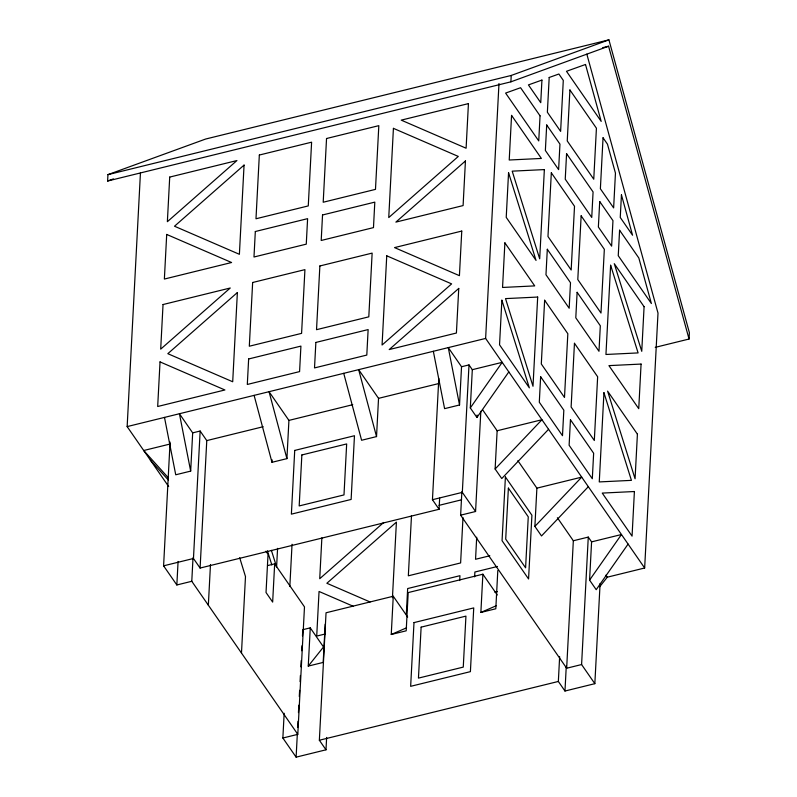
<?xml version="1.0" encoding="UTF-8"?>
<svg xmlns="http://www.w3.org/2000/svg" width="797" height="797" viewBox="0 0 797 797"><rect width="100%" height="100%" fill="white"/><g stroke="black" fill="none" stroke-linecap="round" stroke-linejoin="round"><path stroke-width="1.2" d="M689.056 339.034L608.579 46.226L510.897 81.832L107.615 181.019L107.944 174.643L205.636 139.037L608.918 39.85L689.385 332.668L689.056 339.034L655.244 347.353M168.665 486.539L127.151 426.594L140.441 172.929M284.16 713.265L282.865 738.022L297.799 734.346L191.778 581.292L176.844 584.968L163.594 565.83L170.08 442.096M176.844 584.968L178.08 561.457M190.672 471.107L192.675 432.871L179.425 413.733L190.672 471.107L175.738 474.783L164.491 417.409M191.778 581.292L193.013 557.78M439.655 498.135L439.077 509.273L200.097 568.052L193.462 558.488L200.147 431.028L192.675 432.871M200.097 568.052L206.772 440.602L200.147 431.028M208.346 605.212L210.478 564.505M241.481 653.032L245.486 576.56L239.688 557.741M286.92 458.634L269.047 391.696L288.922 420.398L286.92 458.634L271.986 462.3L272.116 459.839M267.583 565.581L274.666 563.848L272.654 602.084L266.029 592.51L268.031 554.274L265.919 551.225M277.575 548.356L276.599 566.946L271.398 550.358M289.829 586.542L292.041 544.261M326.64 737.424L325.993 749.808L296.115 757.15L297.351 733.638M297.67 727.452L297.998 721.265M298.447 712.598L298.835 705.176M299.293 696.518L299.622 690.332M300.07 681.664L300.399 675.477M300.848 666.82L301.176 660.633M301.694 650.731L301.953 645.779M302.471 635.886L302.8 629.69L310.262 627.857L323.512 646.985L308.26 666.093L323.193 662.417L325.196 624.181M297.799 734.346L304.484 606.886L274.666 563.848M308.26 666.093L310.262 627.857M321.868 537.836L319.727 578.722L383.706 522.473M325.993 749.808L319.358 740.234L326.043 612.783L393.26 596.246L407.656 617.027M376.533 436.587L378.535 398.351L358.66 369.659L376.533 436.587L361.599 440.263L343.726 373.325M392.443 597.71L396.408 522.125L326.86 583.265L370.107 601.984M497.268 594.99L482.872 574.209L408.194 592.579L406.191 630.816L391.247 634.492L393.26 596.246M406.331 614.039L407.665 588.545L459.949 575.693L459.69 580.545M411.481 515.749L408.343 575.803L460.616 562.941L462.987 517.602M439.077 509.273L432.452 499.709L438.808 378.445M459.53 404.986L461.533 366.74L448.283 347.612L459.53 404.986L444.596 408.652L433.339 351.288M559.643 656.708L558.348 681.455L564.973 691.029L594.841 683.677L581.591 664.549L566.657 668.225L460.636 515.171L461.871 491.659M460.636 515.171L475.57 511.495L462.32 492.367L469.005 364.906L461.533 366.74M508.815 371.91L476.935 417.489L470.31 407.925L472.312 369.688L469.005 364.906M476.935 417.489L477.064 415.028M475.57 511.495L480.83 411.262M599.683 586.741L607.304 577.187L644.653 568.002L485.622 338.426L498.982 83.516M474.633 576.869L474.882 572.017L497.458 566.468M476.706 537.208L475.55 559.275L489.806 555.768M497.806 570.532L495.804 608.769L480.87 612.445L482.872 574.209M510.897 81.832L511.226 75.456L608.918 39.85M548.565 429.304L501.761 478.559L495.126 468.995L497.139 430.759L482.574 409.738M588.325 486.698L541.512 535.953L534.887 526.389L536.889 488.153L517.861 460.676M564.973 691.029L566.268 666.272M566.657 668.225L573.332 540.764L557.382 517.741M581.591 664.549L588.276 537.088L573.332 540.764M628.086 544.092L596.206 589.68L589.581 580.106L591.583 541.87L588.276 537.088M594.841 683.677L600.101 583.444M644.653 568.002L658.003 313.091L586.831 54.126M470.31 407.925L502.19 362.346L472.312 369.688M589.581 580.106L621.461 534.528L591.583 541.87M495.126 468.995L541.94 419.74L497.139 430.759M534.887 526.389L581.7 477.134L536.889 488.153M391.247 634.492L406.57 627.807M480.87 612.445L496.192 605.77M107.615 181.019L113.423 178.897M602.681 47.671L608.579 46.226M107.944 174.643L511.226 75.456M127.151 426.594L485.622 338.426M170 444.049L143.709 450.514L168.306 477.762M206.772 440.602L263.179 426.724M288.922 420.398L352.762 404.687M378.535 398.351L438.549 383.596M163.594 565.83L193.462 558.488M432.452 499.709L462.32 492.367M439.008 505.358L461.583 499.799M325.116 634.013L316.718 636.076L319.049 591.474L353.201 606.248M494.937 592.251L497.308 591.663M319.358 740.234L558.348 681.455M150.334 460.078L168.376 480.063M605.909 575.175L607.304 577.187M282.865 738.022L296.115 757.15M267.384 550.767L271.837 564.973M254.104 395.372L271.986 462.3M160.028 361.898L157.686 406.5L224.903 389.972L160.028 361.898M163.036 304.534L160.695 349.146L230.243 288.006L163.036 304.534M166.703 234.438L164.371 279.05L231.578 262.512L166.703 234.438M169.711 177.083L167.37 221.696L236.928 160.556L169.711 177.083M237.376 292.539L232.704 381.763L167.828 353.679L237.376 292.539M244.061 165.089L239.389 254.303L174.503 226.228L244.061 165.089M248.644 358.969L247.309 384.463L299.582 371.601L300.917 346.107L248.644 358.969M252.649 282.497L249.312 346.227L301.585 333.365L304.932 269.635L252.649 282.497M255.319 231.519L253.984 257.003L306.267 244.151L307.602 218.657L255.319 231.519M259.334 155.036L255.986 218.767L308.27 205.915L311.607 142.185L259.334 155.036M294.721 450.425L291.383 514.145L351.128 499.45L354.466 435.73L294.721 450.425M301.854 454.957L299.184 505.936L343.995 494.917L346.665 443.939L301.854 454.957M315.861 342.441L314.516 367.925L366.799 355.073L368.134 329.579L315.861 342.441M319.866 265.969L316.529 329.689L368.802 316.837L372.139 253.107L319.866 265.969M322.536 214.981L321.201 240.475L373.474 227.613L374.809 202.129L322.536 214.981M326.541 138.509L323.203 202.239L375.477 189.377L378.824 125.657L326.541 138.509M386.744 255.807L382.072 345.021L451.62 283.881L386.744 255.807M393.419 128.347L388.747 217.571L458.295 156.431L393.419 128.347M413.992 622.606L410.654 686.327L470.399 671.642L473.737 607.912L413.992 622.606M421.125 627.139L418.455 678.117L463.266 667.099L465.936 616.121L421.125 627.139M458.753 288.424L456.412 333.026L389.205 349.564L458.753 288.424M461.762 231.07L459.421 275.672L394.545 247.598L461.762 231.07M465.438 160.964L463.097 205.576L395.88 222.104L465.438 160.964M468.437 103.61L466.106 148.222L401.23 120.138L468.437 103.61M501.881 300.21L499.54 344.812L529.357 387.86L501.881 300.21M504.89 242.846L502.548 287.458L534.707 285.894L504.89 242.846M508.556 172.75L506.225 217.362L536.042 260.41L508.556 172.75M511.564 115.396L509.223 160.008L541.382 158.444L511.564 115.396M505.408 476.975L502.06 540.695L528.57 578.961L531.908 515.231L505.408 476.975M508.386 488.123L505.706 539.111L525.592 567.803L528.262 516.825L508.386 488.123M540.047 115.834L538.742 140.91L505.607 93.08L520.58 87.72L540.047 115.834M541.93 80.079L540.745 102.674L528.431 84.91L541.93 80.079M537.686 297.052L533.004 386.266L505.527 298.616L537.686 297.052M544.361 169.592L539.689 258.816L512.202 171.156L544.361 169.592M546.702 124.99L545.367 150.474L558.617 169.612L559.952 144.118L546.702 124.99M549.193 77.478L547.37 112.238L560.62 131.375L563.29 80.387L558.876 74.011L549.193 77.478M540.635 376.722L539.3 402.206L562.493 435.69L563.828 410.196L540.635 376.722M544.64 300.24L541.302 363.97L564.495 397.454L567.833 333.724L544.64 300.24M547.31 249.262L545.975 274.756L569.168 308.23L570.503 282.746L547.31 249.262M551.325 172.79L547.977 236.52L571.17 269.994L574.517 206.274L551.325 172.79M566.577 153.682L565.242 179.176L591.743 217.442L593.078 191.947L566.577 153.682M569.915 89.961L567.245 140.939L593.755 179.205L596.425 128.217L569.915 89.961M570.453 419.76L569.118 445.254L592.31 478.738L593.645 453.244L570.453 419.76M574.458 343.288L571.12 407.018L594.313 440.502L597.65 376.772L574.458 343.288M577.128 292.31L575.793 317.804L598.985 351.278L600.32 325.784L577.128 292.31M581.143 215.838L577.795 279.568L600.988 313.042L604.335 249.312L581.143 215.838M599.713 201.511L598.368 227.006L611.628 246.134L612.963 220.649L599.713 201.511M603.05 137.781L600.38 188.769L613.63 207.897L615.453 173.138L607.463 144.167L603.05 137.781M603.947 392.712L599.264 481.926L631.423 480.362L603.947 392.712M610.622 265.252L605.949 354.476L638.098 352.912L610.622 265.252M619.588 230.213L618.253 255.698L651.378 303.527L638.835 257.999L619.588 230.213M621.441 194.867L620.255 217.461L632.559 235.235L621.441 194.867M634.402 491.52L632.061 536.132L602.243 493.084L634.402 491.52M637.411 434.166L635.07 478.778L607.593 391.118L637.411 434.166M641.077 364.07L638.746 408.672L608.928 365.624L641.077 364.07M644.086 306.706L641.754 351.318L614.268 263.668L644.086 306.706M585.506 64.477L566.488 71.292L601.187 121.393L585.506 64.477"/></g></svg>
